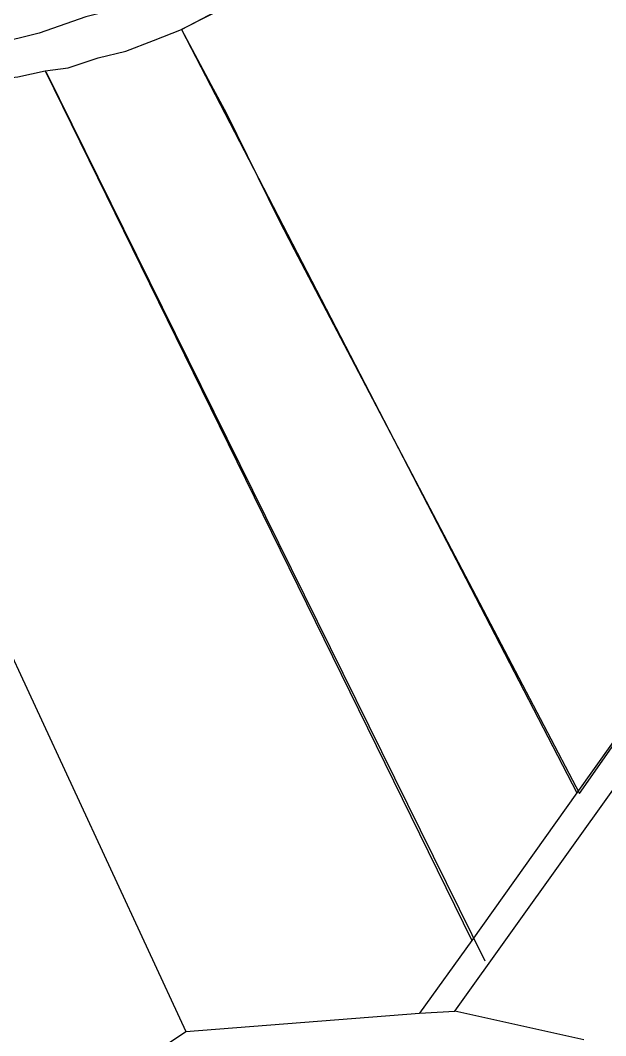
# Model space of a CAD drawing. Header units: millimetres. Extents: x 150192 to 154662, y -198734 to -196104.
# Drawn here: x 152493.7 to 152670.4, y -197473.5 to -197167.1 of the extents above; entities that cross this region are included whole.
import ezdxf

# ---------------------------------------------------------------- set-up
doc = ezdxf.new("R2010")
doc.units = ezdxf.units.MM
doc.layers.add('2', color=7, linetype='Continuous')

msp = doc.modelspace()

# ---------------------------------------------------------------- linework, layer by layer
at = {"color": 1, "ltscale": 0.5, "flags": 128}
msp.add_lwpolyline([(152542.35413, -197169.89263), (152551.25941, -197186.44968), (152555.92461, -197195.18157), (152571.684, -197227.10337), (152576.3933, -197236.20749), (152662.50424, -197400.39661), (152677.72964, -197378.58498), (152684.81031, -197370.12889), (152737.1146, -197294.99274), (152749.23971, -197278.71172), (152758.00913, -197264.49108), (152677.79358, -197163.11066), (152665.85513, -197149.24115), (152635.45616, -197108.3145), (152626.33061, -197116.71), (152592.42517, -197144.43834), (152542.35413, -197169.89263)], dxfattribs=at)
at = {"layer": '2', "color": 1, "linetype": 'Continuous'}
for p, q in [((152542.35413, -197169.89263), (152661.64313, -197400.25363)), ((152501.20313, -197182.32763), (152630.02113, -197444.72163)), ((152501.5383, -197182.77314), (152633.94572, -197450.8576)), ((152757.77813, -197264.81663), (152661.64313, -197400.25363)), ((152481.40513, -197337.88463), (152543.65513, -197472.25763)), ((152624.81613, -197466.07163), (152674.59813, -197396.57463)), ((152661.64313, -197400.25363), (152630.02113, -197444.72163)), ((152630.02113, -197444.72163), (152614.14713, -197466.70163)), ((152543.65513, -197472.25763), (152614.14713, -197466.70163)), ((152614.14713, -197466.70163), (152624.81613, -197466.07163)), ((152663.81013, -197474.73363), (152624.81613, -197466.07163))]:
    msp.add_line(p, q, dxfattribs=at)
for points in [[(152542.35413, -197169.89263), (152548.70413, -197166.59163), (152563.43713, -197158.71963), (152575.75713, -197151.98963), (152589.85413, -197143.60763), (152602.80913, -197135.22663), (152615.63613, -197126.08163), (152625.54213, -197118.20663), (152635.57613, -197109.31463)], [(152520.38013, -197164.28963), (152513.52213, -197166.06563), (152499.42413, -197171.01463), (152485.96113, -197174.31263), (152470.84613, -197178.37263), (152453.82713, -197181.79463), (152441.38013, -197183.31363), (152441.76013, -197175.94263), (152441.37813, -197164.37663), (152440.48813, -197154.84363), (152438.96313, -197143.27663), (152437.43713, -197132.72763)], [(152501.20313, -197182.32763), (152508.18913, -197181.44163), (152517.20613, -197178.39563), (152525.58913, -197176.36663), (152533.97113, -197173.19363), (152542.35413, -197169.89263)], [(152419.15513, -197206.81563), (152427.02913, -197202.75263), (152437.82513, -197198.30963), (152448.62113, -197194.62963), (152460.43313, -197191.33063), (152474.27713, -197187.39763), (152483.04013, -197185.24163), (152492.94713, -197184.10263), (152501.20313, -197182.32763)], [(152486.25513, -197570.47463), (152491.33513, -197568.06263), (152497.30513, -197565.65063), (152505.30613, -197562.98563), (152508.73513, -197562.22463), (152510.38613, -197553.45563), (152510.25713, -197533.37463), (152508.85613, -197495.62563), (152543.65513, -197472.25763)]]:
    msp.add_lwpolyline(points, dxfattribs=at)

doc.saveas('drawing.dxf')
